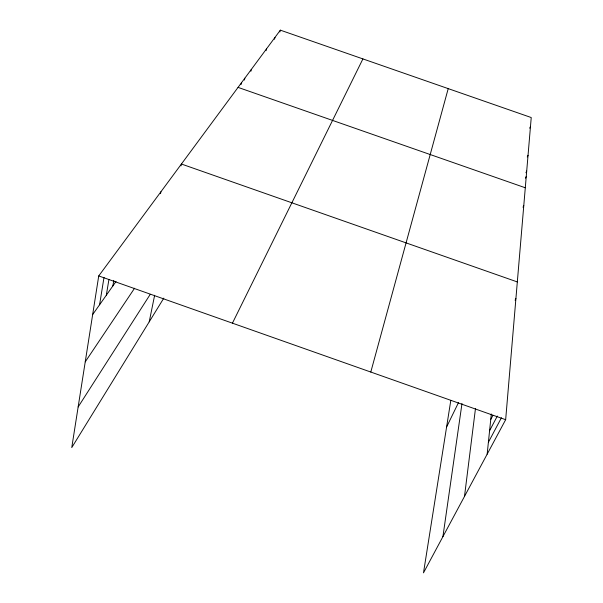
<?xml version="1.0" encoding="UTF-8"?>
<svg xmlns="http://www.w3.org/2000/svg" width="603" height="603" viewBox="0 0 603 603"><rect width="100%" height="100%" fill="white"/><g stroke="black" fill="none" stroke-linecap="round" stroke-linejoin="round"><path stroke-width="0.9" d="M450.803 400.437L423.487 572.85L505.661 419.688L531.235 117.54L280.342 30.15L98.734 275.933L71.765 447.577L163.82 298.123M487.156 454.18L491.317 414.012M464.498 496.405L475.465 408.638M442.919 536.632L461.988 403.535M99.593 304.749L104.01 277.35M106.324 295.214L108.932 279.423M112.859 285.95L113.801 280.41M160.541 193.638L160.895 191.799M149.227 321.821L154.639 295.266M181.043 165.863L181.42 164.024L517.321 281.933M241.057 84.541L241.471 82.754M244.396 80.041L244.826 78.209M250.901 71.214L251.33 69.405M266.081 50.644L266.526 48.851M274.516 39.24L274.968 37.424M279.89 31.944L280.342 30.15M370.792 372.043L448.217 88.626M529.713 128.183L530.482 126.464M527.278 156.991L528.04 155.31M525.929 172.752L526.705 171.048M525.484 178.179L526.246 176.506M523.005 207.228L523.781 205.563M446.597 427.007L458.491 402.608M515.09 300.234L515.912 298.575M232.434 323.163L362.916 58.913M490.752 419.477L492.922 415.324M489.583 430.715L497.317 416.062M488.385 442.278L501.44 417.743M78.149 406.957L150.237 294.339M85.234 361.868L134.582 288.219M92.666 314.562L116.04 281.443M238.049 87.382L525.288 187.767M98.734 275.933L505.661 419.688"/></g></svg>
